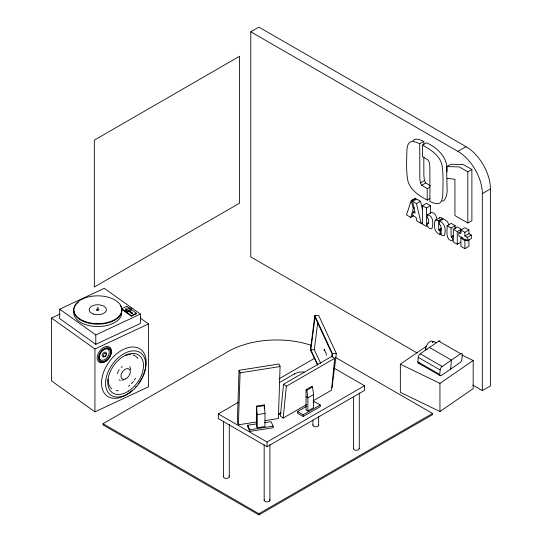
<?xml version="1.0" encoding="UTF-8"?>
<svg xmlns="http://www.w3.org/2000/svg" width="542" height="542" viewBox="0 0 542 542"><rect width="100%" height="100%" fill="white"/><g stroke="black" fill="none" stroke-linecap="round" stroke-linejoin="round"><path stroke-width="0.81" d="M265.052 420.626L278.385 418.519L280.078 366.534L279.022 363.994L239.029 370.308L237.328 422.299L238.385 424.833L256.718 421.94M238.385 424.833L240.086 372.849L239.029 370.308M419.257 362.95A2.873 1.362 -60.1 0 1 417.835 361.832L418.214 357.341A2.873 1.362 -60.1 0 1 420.246 353.824L438.708 341.121A2.873 1.362 -60.1 0 1 440.212 341.142M439.758 374.454L440.138 369.962A2.873 1.362 -60.1 0 1 442.17 366.446L460.632 353.743A2.873 1.362 -60.1 0 1 462.292 354.719L461.913 359.211A2.873 1.362 -60.1 0 1 459.88 362.727L441.418 375.43A2.873 1.362 -60.1 0 1 439.758 374.454L417.835 361.832M450.646 369.075L451.398 360.091L429.481 347.469M313.229 400.741L331.535 390.165L334.705 358.337L331.873 356.351L283.541 384.258L280.37 416.087L283.202 418.078L306.637 404.542M283.202 418.078L286.366 386.243L334.705 358.337M317.531 365.159L310.451 349.908L314.78 315.586L318.642 315.342L336.331 353.465L332.009 387.794M317.829 364.746L310.817 349.637L315.126 316.968M320.688 363.391L314.313 349.671L317.795 322.043M331.792 356.494L332.111 353.98L314.936 316.975M332.05 357.056L332.47 353.709L314.78 315.586M414.711 211.265L413.356 212.051L412.455 215.35L416.046 217.417L416.798 220.879L421.175 223.406L422.53 222.627M410.802 217.417L413.275 208.575L411.209 200.594L406.507 214.937L410.802 217.417L413.512 215.852M412.95 140.94L414.041 139.741L416.364 139.104L419.562 139.64L423.81 141.354L423.81 144.707M442.638 219.937L442.638 218.311L440.382 217.491L435.118 220.323C433.627 225.465 434.115 232.45 440.077 234.517L441.432 233.737M439.183 217.979L439.677 217.572M461.757 354.976L473.18 360.511L473.18 388.648L439.948 411.52L400.342 392.333L400.342 364.19L426.649 346.087M432.191 342.273L433.573 341.325L436.622 342.795M439.948 411.52L439.948 383.377L473.18 360.511M417.11 352.957L250.783 256.928L250.783 31.788L258.907 27.1L466.073 146.706A34.464 19.898 60 0 1 490.442 188.921L490.442 385.918L482.319 390.606L472.793 385.105M429.928 198.535L427.218 200.093C418.966 195.628 409.908 189.863 407.679 180.073C406.033 170.168 406.764 160.039 406.893 150.039C407.218 147.194 407.564 143.996 409.976 142.085L412.306 141.448L415.504 141.984L419.745 143.698L423.81 141.354M422.448 145.114C430.68 149.585 439.765 155.303 441.987 165.08C443.627 175.005 442.909 185.154 442.78 195.167C442.448 198.013 442.109 201.218 439.697 203.121L437.367 203.758L434.169 203.223L429.928 201.509L429.86 167.024L429.345 162.336L427.963 159.937L422.448 156.57L422.448 145.114L426.513 142.77C438.004 147.939 448.519 158.393 446.879 171.977M250.783 31.788L457.949 151.394L466.073 146.706M446.75 166.584L450.815 164.24L463.315 164.538L471.886 169.483L471.886 220.669L467.821 223.019L454.934 215.574L454.934 179.341L446.75 178.189L446.75 166.584L459.25 166.882L467.821 171.828L471.886 169.483M429.928 187.071L427.218 188.636L421.744 185.289L420.389 182.911L424.454 180.567L423.871 175.764L423.81 157.268M421.744 185.289L425.802 182.945L430.185 185.811M411.209 200.594L415.274 198.243L415.978 200.012M411.574 200.804L415.639 198.46M413.356 212.051L415.077 213.04L412.543 201.36L416.602 199.016L420.538 201.285L422.414 209.198M412.543 201.36L416.473 203.629L420.538 201.285M413.275 208.575L414.63 207.796M430.477 205.662L426.418 208.006L426.418 226.434L422.442 224.137L422.442 205.709L426.507 203.365L430.477 205.662L430.477 213.202M427.32 214.801C433.539 215.472 433.424 223.934 431.981 228.453L430.985 228.92L429.508 228.392L427.32 226.461L427.32 223.311L428.546 223.67L428.695 221.421L428.553 219.009L427.32 217.952L427.32 214.801L431.385 212.457C435.043 212.478 436.92 216.637 436.703 219.862M427.32 223.311L428.675 222.525M482.319 390.606L482.319 193.609L490.442 188.921M435.612 219.917L438.58 220.655L442.638 218.311M439.481 221.129C445.328 223.25 446.019 230.181 444.46 235.363L443.234 235.811L440.985 234.991L440.958 226.841L440.49 225.282L439.481 224.625L439.481 221.129L443.539 218.785L447.678 221.949L448.945 225.187M441.432 230.242L440.077 231.021L438.729 229.794L441.432 228.229M335.627 357.51L432.557 413.471L432.557 414.644L258.907 514.9L103.027 424.901L103.027 423.729L227.938 351.616A68.936 39.796 0 0 1 311.149 345.295M439.095 230.377L441.12 229.205M455.131 225.675L451.073 228.019L451.093 235.743L451.5 237.206L452.401 237.789L452.401 240.892C445.097 240.221 447.333 230.472 447.096 225.723L451.161 223.379L455.131 225.675L455.131 228.663M453.308 229.307L457.367 226.963L461.344 229.259L457.279 231.603L453.308 229.307L453.308 241.956L457.279 244.252L460.666 242.294M468.945 233.649L471.35 235.038L471.35 238.534L467.285 240.878L458.891 236.027L458.891 232.532L460.91 233.697L460.91 230.025L464.968 227.681L468.945 229.977L468.945 233.649L464.88 235.994L464.88 232.322L468.945 229.977M451.222 236.712L453.254 235.54M458.891 232.532L460.917 231.359M451.5 237.206L453.532 236.034M468.945 238.954L468.945 246.292L464.88 248.642L460.91 246.346L460.91 238.189L462.258 237.403M464.88 235.994L467.285 237.382L471.35 235.038M460.91 238.189L464.88 240.479L466.235 239.7M333.967 368.113L364.522 385.755L364.522 390.443L267.037 446.73L218.29 418.587L218.29 413.898L238.08 402.469M279.13 378.77L314.313 358.458M279.265 382.645L294.455 373.878A11.49 6.633 0 0 1 304.076 371.995M306.034 389.739L311.718 386.46L312.531 386.927L313.547 394.549L313.547 407.679L307.856 410.965L306.034 409.908L306.034 389.739L306.84 390.206L307.856 397.828L307.856 410.965M306.84 390.206L312.531 386.927M278.1 414.542L280.993 412.868M278.825 414.508L280.993 413.255M313.547 394.549L307.856 397.828L306.034 396.778M313.14 402.523L314.563 401.703L320.247 404.982L320.247 406.629L303.188 416.473L297.504 413.194L297.504 411.547L306.745 406.215M297.504 411.547L303.188 414.833L320.247 404.982M218.29 413.898L267.037 442.035L364.522 385.755M103.027 423.729L258.907 513.728L432.557 413.471M59.661 309.17L104.281 288.31L140.412 314.069L140.412 323.452L95.792 344.312L59.661 318.554L59.661 309.17L95.792 334.929L95.792 344.312M140.249 318.052L148.515 323.94L148.515 386.812L94.938 411.859L51.558 380.931L51.558 318.059L59.979 314.123M131.557 309.8L136.374 313.235L136.374 313.825L131.354 316.169L121.72 309.299L121.72 308.716L126.733 306.365L129.491 308.33M125.791 308.96L126.306 308.723L125.791 309.258L127.126 309.909M125.256 310.024L129.951 307.822L131.449 308.893L131.449 309.916L126.753 312.117L125.256 311.047L125.256 310.024L126.753 311.088L126.753 312.117M126.753 311.088L131.449 308.893M128.454 310.857L132.295 313.283L131.781 313.527L128.454 311.155M121.72 308.716L131.354 315.586L136.374 313.235M95.792 334.929L140.412 314.069M51.558 318.059L94.938 348.987L148.515 323.94M442.204 201.204L443.756 200.777C449.115 194.842 446.276 185.655 447.062 178.386M240.086 372.849L280.078 366.534M256.562 406.134L264.327 404.928L264.997 413.411L264.997 426.54L257.233 427.746L256.562 426.303L256.562 406.134L257.233 414.61L257.233 427.746M256.861 406.771L264.625 405.572M264.997 413.411L257.233 414.61L256.562 413.167M264.401 422.685L271.054 421.656L273.141 426.141L273.141 427.78L249.835 431.385L247.755 426.9L247.755 425.26L256.908 423.844M247.755 425.26L249.835 429.745L273.141 426.141M310.451 349.908L314.313 349.671M332.47 353.709L336.331 353.465M425.592 348.831L427.123 349.366M400.342 364.19L439.948 383.377M422.442 205.709L426.418 208.006M460.91 230.025L464.88 232.322M447.096 225.723L451.073 228.019M438.708 341.121L460.632 353.743M420.246 353.824L442.17 366.446M418.214 357.341L440.138 369.962M418.248 363.045L440.165 375.667M283.541 384.258L286.366 386.243M128.969 310.62L132.295 312.991M128.969 310.912L132.295 313.283M424.454 180.567L425.802 182.945M416.473 203.629L421.175 223.406M438.729 229.794L438.58 220.655M420.389 182.911L419.813 178.108L419.745 143.698M467.821 171.828L467.821 223.019M467.285 237.382L467.285 240.878M464.88 240.479L464.88 248.642M461.344 236.847L461.344 238.534M457.279 231.603L457.279 244.252M440.077 231.021L440.077 234.517M427.218 188.636L427.218 200.093M359.271 392.957L359.271 448.607M353.526 397.205L353.526 448.641M326.257 355.322L326.257 353.763L324.177 349.278L324.177 350.837M318.649 416.723L318.649 425.158M312.91 420.131L312.91 425.192M303.188 414.833L303.188 416.473M294.455 373.878L294.455 374.265M269.909 444.548L269.909 500.205M267.037 442.035L267.037 446.73M264.327 404.928L264.327 408.837M264.164 444.582L264.164 500.239M258.907 513.728L258.907 514.9M249.835 429.745L249.835 431.385M229.286 424.474L229.286 476.75M223.541 421.134L223.541 476.784M131.354 315.586L131.354 316.169M126.733 306.365L126.733 306.955M94.938 348.987L94.938 411.859M457.949 151.394A34.464 19.898 60 0 1 482.319 193.609M120.256 305.336A24.058 13.889 0 0 1 100.948 324.089A24.058 13.889 0 0 1 73.881 308.865M74.044 308.147A24.058 13.889 0 0 1 78.339 302.158M96.727 310.315A1.077 0.623 0 0 1 97.262 309.78M97.804 309.109A1.077 0.623 0 0 1 98.8 309.97A1.077 0.623 0 0 1 97.038 310.173L96.869 310.044A1.077 0.623 0 0 1 97.262 309.191M121.726 314.116A24.058 13.889 0 0 1 95.29 326.474A24.058 13.889 0 0 1 73.881 311.21M101.076 351.988A6.47 4.106 -54.5 0 1 109.152 350.959A6.47 4.106 -54.5 0 1 103.373 360.186A6.47 4.106 -54.5 0 1 100.189 353.418M105.751 355.518A2.757 1.748 -54.5 0 1 102.248 356.223A2.757 1.748 -54.5 0 1 104.538 352.212A2.757 1.748 -54.5 0 1 106.103 354.895M108.339 358.845A9.194 5.833 -54.5 0 1 97.181 358.702A9.194 5.833 -54.5 0 1 106.97 346.358A9.194 5.833 -54.5 0 1 108.834 358.221M136.455 356.921A20.223 12.832 -54.5 0 1 137.77 358.506M135.541 378.201A20.223 12.832 -54.5 0 1 134.294 380.098M133.393 381.297A20.223 12.832 -54.5 0 1 131.415 383.573M129.748 385.193A20.223 12.832 -54.5 0 1 128.447 386.283M118.352 390.694A20.223 12.832 -54.5 0 1 116.117 390.647M111.727 388.838A20.223 12.832 -54.5 0 1 109.904 386.812M109.545 386.209A20.223 12.832 -54.5 0 1 108.143 379.149M125.324 355.525A20.223 12.832 -54.5 0 1 130.825 354.603M132.946 354.949A20.223 12.832 -54.5 0 1 135.947 356.48M129.734 366.568A8.618 5.467 -54.5 0 1 130.527 369.746M123.63 379.786A8.618 5.467 -54.5 0 1 121.909 380.301M120.31 380.288A8.618 5.467 -54.5 0 1 118.955 379.759M117.424 373.628A8.618 5.467 -54.5 0 1 118.142 371.616M118.468 370.958A8.618 5.467 -54.5 0 1 119.247 369.678M121.191 367.429A8.618 5.467 -54.5 0 1 122.302 366.527M132.533 390.193A28.726 18.225 -54.5 0 1 101.571 384.712A28.726 18.225 -54.5 0 1 129.565 347.314A28.726 18.225 -54.5 0 1 142.39 377.022M142.024 377.747A28.726 18.225 -54.5 0 1 138.549 383.418M136.509 386.039A28.726 18.225 -54.5 0 1 135.412 387.3M425.626 349.922A5.82 2.757 -60.1 0 1 428.736 342.537A5.82 2.757 -60.1 0 1 433.044 342.598M269.51 499.378A2.873 1.66 0 0 1 267.436 501.858A2.873 1.66 0 0 1 264.252 499.805M359.163 448.18A2.873 1.66 0 0 1 356.426 450.287A2.873 1.66 0 0 1 353.621 448.214M318.547 424.732A2.873 1.66 0 0 1 315.81 426.832A2.873 1.66 0 0 1 312.998 424.759M228.887 475.923A2.873 1.66 0 0 1 226.82 478.41A2.873 1.66 0 0 1 223.636 476.357M97.479 307.924L98.136 307.971L97.479 307.924M239.557 56.293L94.335 140.134L94.335 287.003L239.557 203.162L239.557 56.293M83.664 320.966A24.058 13.889 0 0 0 121.726 311.183A24.058 13.889 0 0 0 88.021 297.043A24.058 13.889 0 0 0 83.664 320.966M93.481 314.035A8.618 4.973 0 0 0 106.408 309.726A8.618 4.973 0 0 0 93.481 305.417A8.618 4.973 0 0 0 93.481 314.035M105.812 360.45A7.351 4.668 -54.5 0 0 109.267 349.095A7.351 4.668 -54.5 0 0 99.504 355.383A7.351 4.668 -54.5 0 0 105.812 360.45M104.816 356.575A1.931 1.226 -54.5 0 0 106.185 353.614A1.931 1.226 -54.5 0 0 103.583 354.746A1.931 1.226 -54.5 0 0 104.816 356.575M105.934 361.135A8.272 5.251 -54.5 0 0 109.816 348.357A8.272 5.251 -54.5 0 0 98.834 355.437A8.272 5.251 -54.5 0 0 105.934 361.135M128.617 391.06A22.981 14.58 -54.5 0 0 139.409 355.559A22.981 14.58 -54.5 0 0 108.908 375.227A22.981 14.58 -54.5 0 0 128.617 391.06M125.5 378.939A6.03 3.828 -54.5 0 0 129.775 369.685A6.03 3.828 -54.5 0 0 121.659 373.221A6.03 3.828 -54.5 0 0 125.5 378.939M128.982 393.201A25.853 16.402 -54.5 0 0 141.13 353.262A25.853 16.402 -54.5 0 0 106.815 375.382A25.853 16.402 -54.5 0 0 128.982 393.201"/></g></svg>
